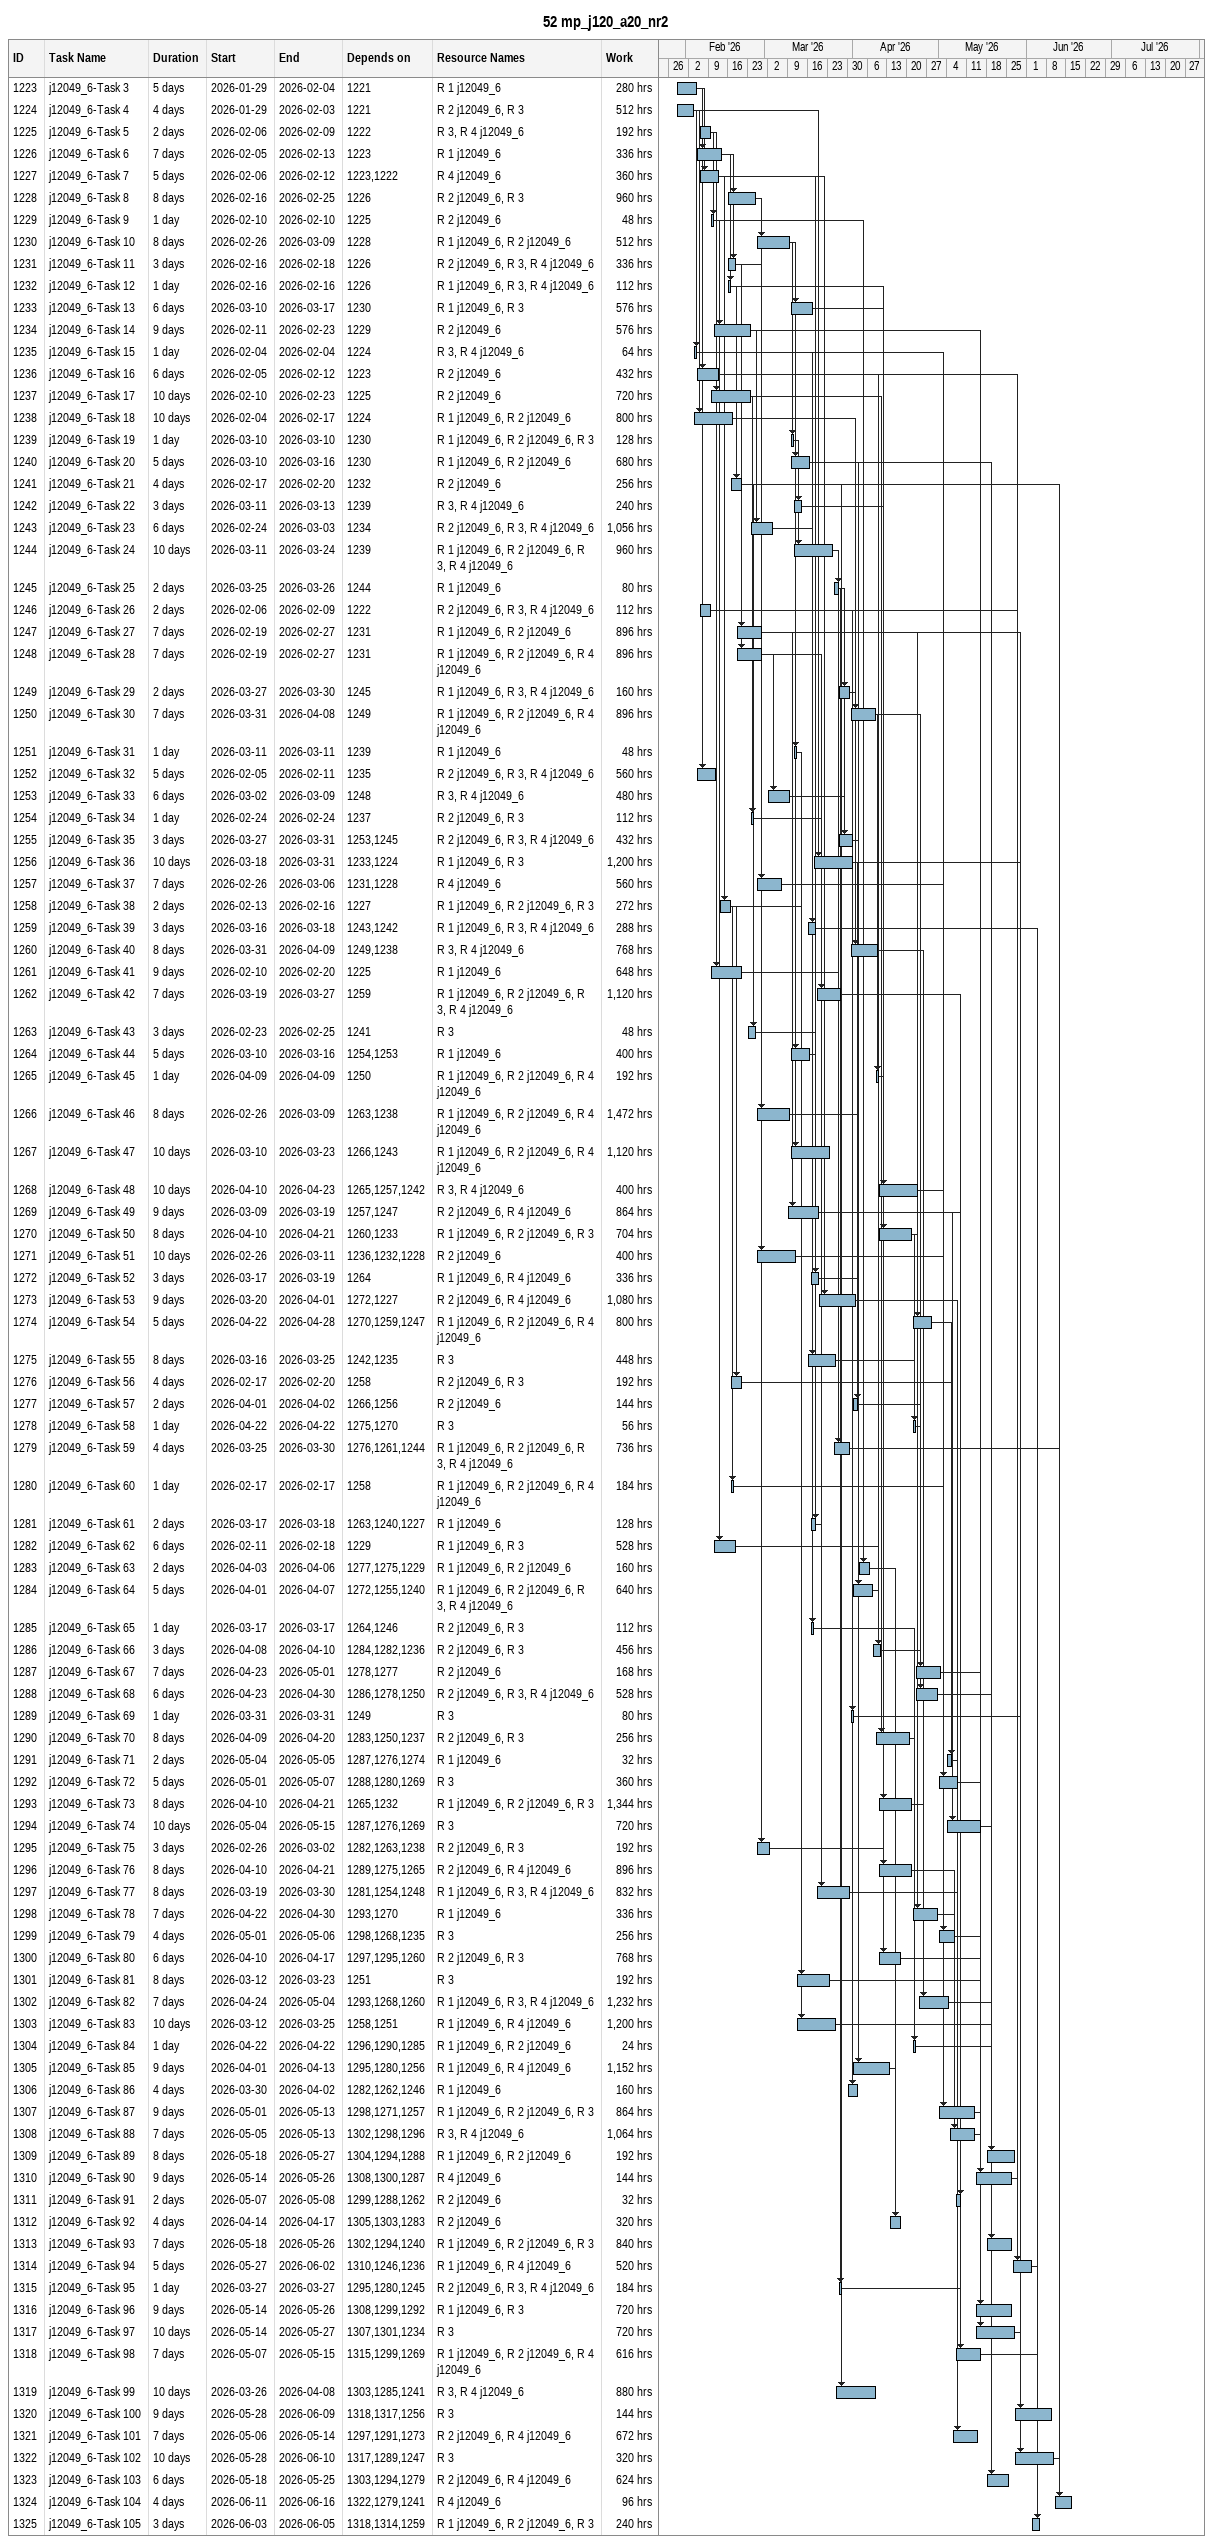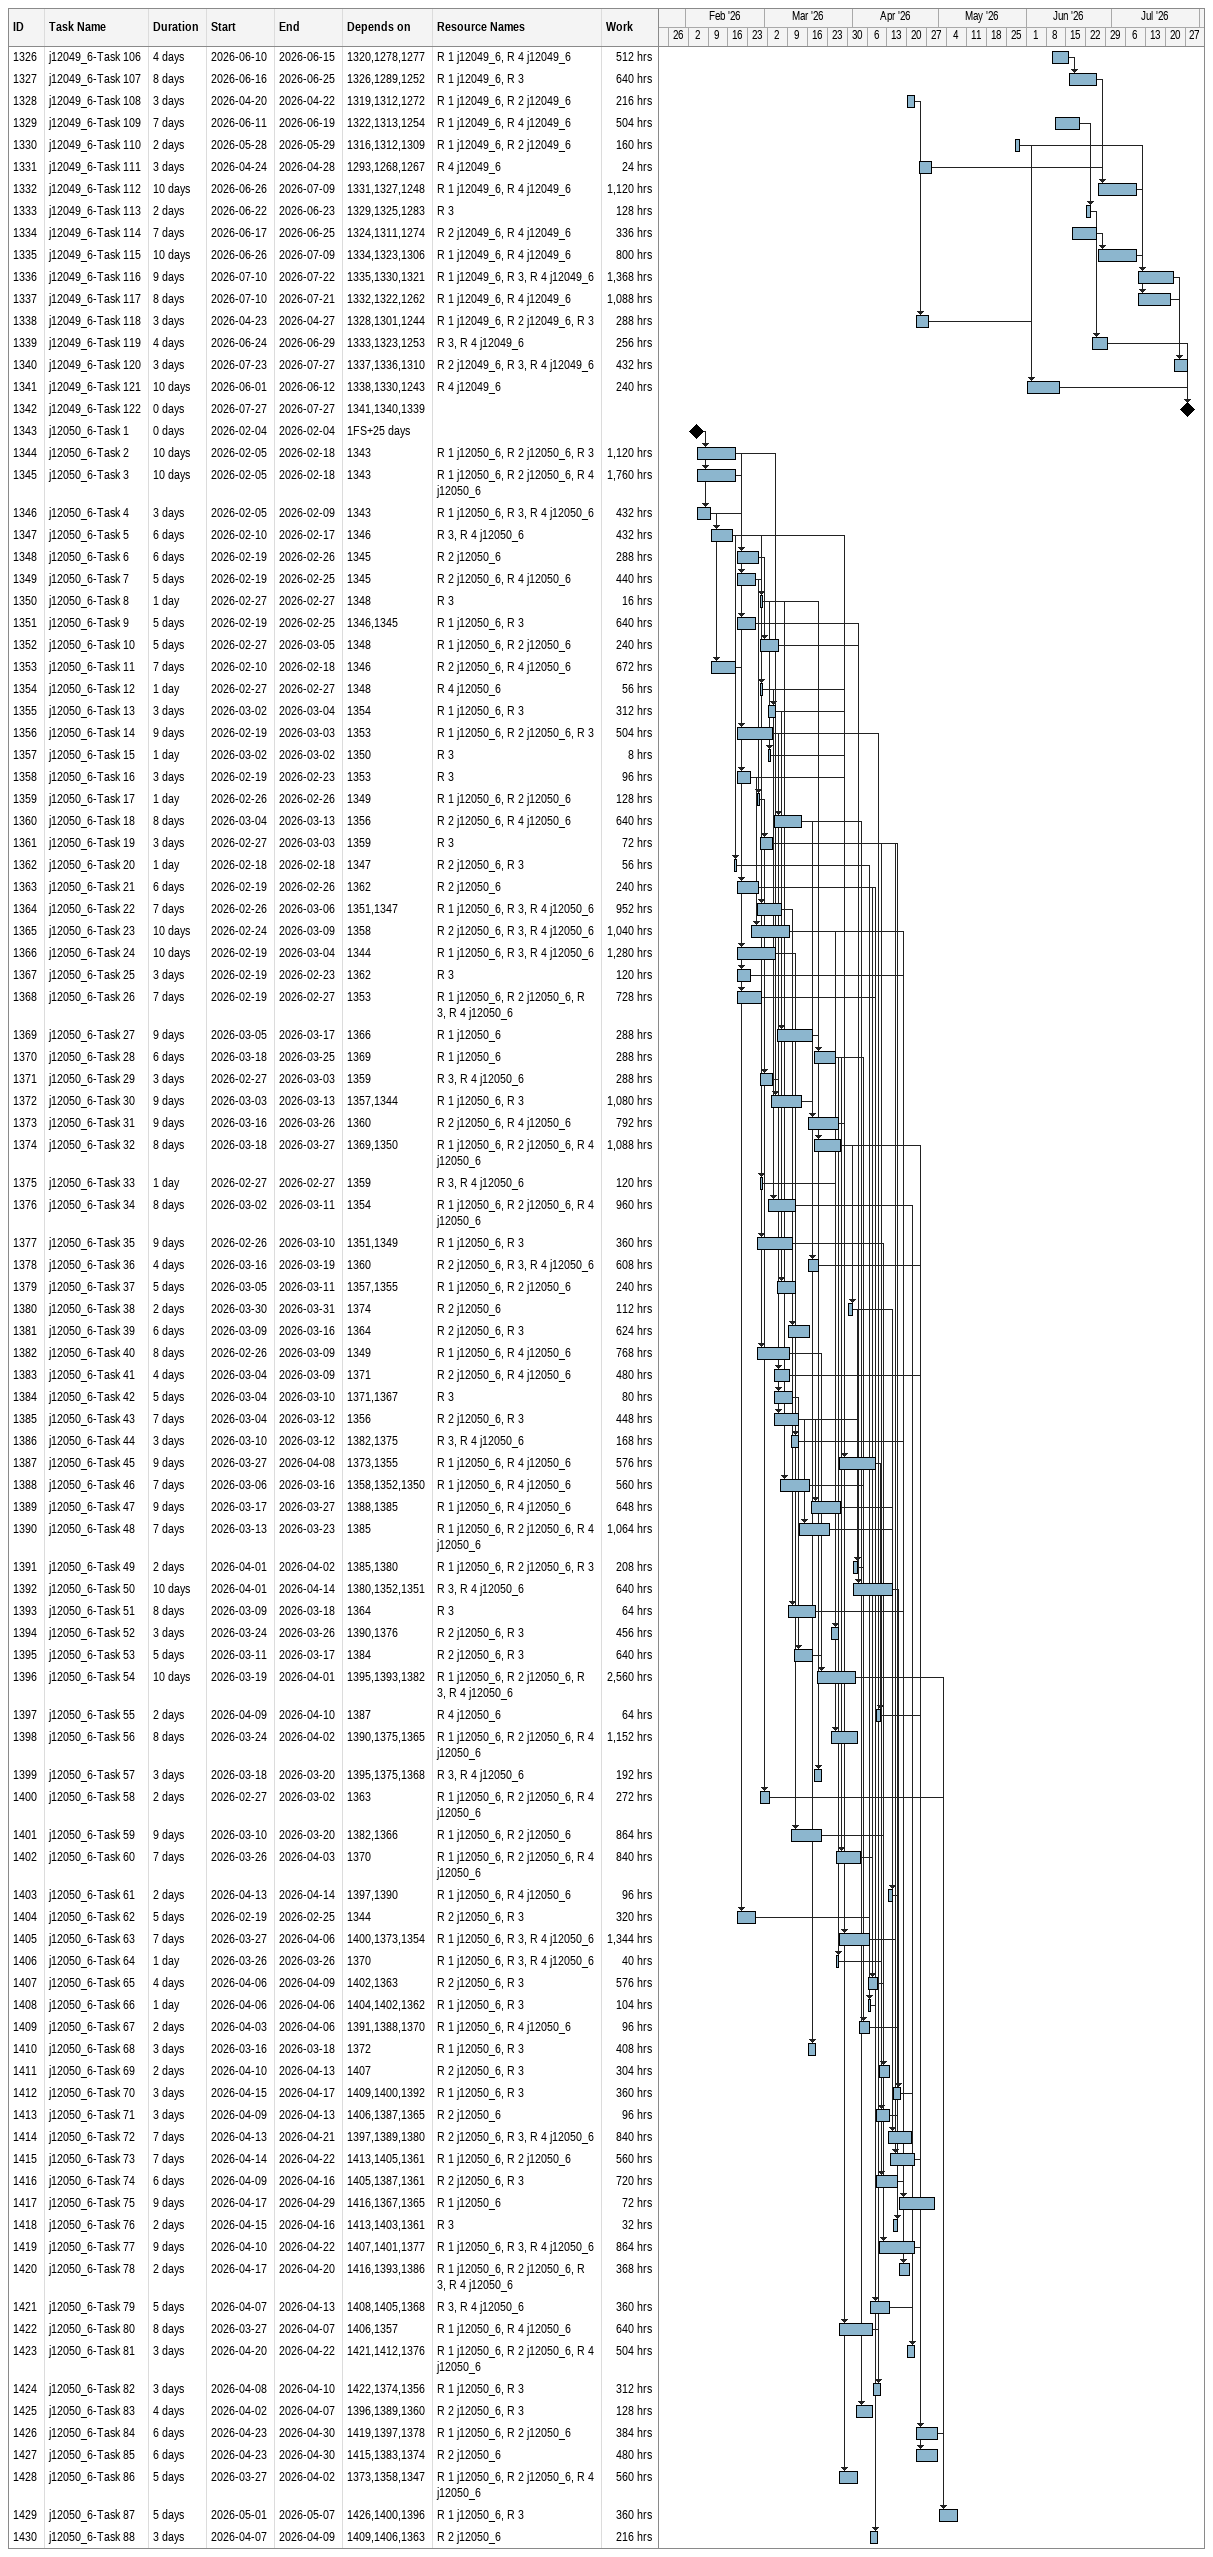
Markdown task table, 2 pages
52 mp_j120_a20_nr2

| ID | Task | Duration | Start | Finish | Predecessors | Resources | Work (h) |
|---|---|---|---|---|---|---|---|
| 1223 | j12049_6-Task 3 | 5d | 2026-01-29 | 2026-02-04 | 1221 | R 1 j12049_6 | 280 |
| 1224 | j12049_6-Task 4 | 4d | 2026-01-29 | 2026-02-03 | 1221 | R 2 j12049_6, R 3 | 512 |
| 1225 | j12049_6-Task 5 | 2d | 2026-02-06 | 2026-02-09 | 1222 | R 3, R 4 j12049_6 | 192 |
| 1226 | j12049_6-Task 6 | 7d | 2026-02-05 | 2026-02-13 | 1223 | R 1 j12049_6 | 336 |
| 1227 | j12049_6-Task 7 | 5d | 2026-02-06 | 2026-02-12 | 1223, 1222 | R 4 j12049_6 | 360 |
| 1228 | j12049_6-Task 8 | 8d | 2026-02-16 | 2026-02-25 | 1226 | R 2 j12049_6, R 3 | 960 |
| 1229 | j12049_6-Task 9 | 1d | 2026-02-10 | 2026-02-10 | 1225 | R 2 j12049_6 | 48 |
| 1230 | j12049_6-Task 10 | 8d | 2026-02-26 | 2026-03-09 | 1228 | R 1 j12049_6, R 2 j12049_6 | 512 |
| 1231 | j12049_6-Task 11 | 3d | 2026-02-16 | 2026-02-18 | 1226 | R 2 j12049_6, R 3, R 4 j12049_6 | 336 |
| 1232 | j12049_6-Task 12 | 1d | 2026-02-16 | 2026-02-16 | 1226 | R 1 j12049_6, R 3, R 4 j12049_6 | 112 |
| 1233 | j12049_6-Task 13 | 6d | 2026-03-10 | 2026-03-17 | 1230 | R 1 j12049_6, R 3 | 576 |
| 1234 | j12049_6-Task 14 | 9d | 2026-02-11 | 2026-02-23 | 1229 | R 2 j12049_6 | 576 |
| 1235 | j12049_6-Task 15 | 1d | 2026-02-04 | 2026-02-04 | 1224 | R 3, R 4 j12049_6 | 64 |
| 1236 | j12049_6-Task 16 | 6d | 2026-02-05 | 2026-02-12 | 1223 | R 2 j12049_6 | 432 |
| 1237 | j12049_6-Task 17 | 10d | 2026-02-10 | 2026-02-23 | 1225 | R 2 j12049_6 | 720 |
| 1238 | j12049_6-Task 18 | 10d | 2026-02-04 | 2026-02-17 | 1224 | R 1 j12049_6, R 2 j12049_6 | 800 |
| 1239 | j12049_6-Task 19 | 1d | 2026-03-10 | 2026-03-10 | 1230 | R 1 j12049_6, R 2 j12049_6, R 3 | 128 |
| 1240 | j12049_6-Task 20 | 5d | 2026-03-10 | 2026-03-16 | 1230 | R 1 j12049_6, R 2 j12049_6 | 680 |
| 1241 | j12049_6-Task 21 | 4d | 2026-02-17 | 2026-02-20 | 1232 | R 2 j12049_6 | 256 |
| 1242 | j12049_6-Task 22 | 3d | 2026-03-11 | 2026-03-13 | 1239 | R 3, R 4 j12049_6 | 240 |
| 1243 | j12049_6-Task 23 | 6d | 2026-02-24 | 2026-03-03 | 1234 | R 2 j12049_6, R 3, R 4 j12049_6 | 1056 |
| 1244 | j12049_6-Task 24 | 10d | 2026-03-11 | 2026-03-24 | 1239 | R 1 j12049_6, R 2 j12049_6, R 3, R 4 j12049_6 | 960 |
| 1245 | j12049_6-Task 25 | 2d | 2026-03-25 | 2026-03-26 | 1244 | R 1 j12049_6 | 80 |
| 1246 | j12049_6-Task 26 | 2d | 2026-02-06 | 2026-02-09 | 1222 | R 2 j12049_6, R 3, R 4 j12049_6 | 112 |
| 1247 | j12049_6-Task 27 | 7d | 2026-02-19 | 2026-02-27 | 1231 | R 1 j12049_6, R 2 j12049_6 | 896 |
| 1248 | j12049_6-Task 28 | 7d | 2026-02-19 | 2026-02-27 | 1231 | R 1 j12049_6, R 2 j12049_6, R 4 j12049_6 | 896 |
| 1249 | j12049_6-Task 29 | 2d | 2026-03-27 | 2026-03-30 | 1245 | R 1 j12049_6, R 3, R 4 j12049_6 | 160 |
| 1250 | j12049_6-Task 30 | 7d | 2026-03-31 | 2026-04-08 | 1249 | R 1 j12049_6, R 2 j12049_6, R 4 j12049_6 | 896 |
| 1251 | j12049_6-Task 31 | 1d | 2026-03-11 | 2026-03-11 | 1239 | R 1 j12049_6 | 48 |
| 1252 | j12049_6-Task 32 | 5d | 2026-02-05 | 2026-02-11 | 1235 | R 2 j12049_6, R 3, R 4 j12049_6 | 560 |
| 1253 | j12049_6-Task 33 | 6d | 2026-03-02 | 2026-03-09 | 1248 | R 3, R 4 j12049_6 | 480 |
| 1254 | j12049_6-Task 34 | 1d | 2026-02-24 | 2026-02-24 | 1237 | R 2 j12049_6, R 3 | 112 |
| 1255 | j12049_6-Task 35 | 3d | 2026-03-27 | 2026-03-31 | 1253, 1245 | R 2 j12049_6, R 3, R 4 j12049_6 | 432 |
| 1256 | j12049_6-Task 36 | 10d | 2026-03-18 | 2026-03-31 | 1233, 1224 | R 1 j12049_6, R 3 | 1200 |
| 1257 | j12049_6-Task 37 | 7d | 2026-02-26 | 2026-03-06 | 1231, 1228 | R 4 j12049_6 | 560 |
| 1258 | j12049_6-Task 38 | 2d | 2026-02-13 | 2026-02-16 | 1227 | R 1 j12049_6, R 2 j12049_6, R 3 | 272 |
| 1259 | j12049_6-Task 39 | 3d | 2026-03-16 | 2026-03-18 | 1243, 1242 | R 1 j12049_6, R 3, R 4 j12049_6 | 288 |
| 1260 | j12049_6-Task 40 | 8d | 2026-03-31 | 2026-04-09 | 1249, 1238 | R 3, R 4 j12049_6 | 768 |
| 1261 | j12049_6-Task 41 | 9d | 2026-02-10 | 2026-02-20 | 1225 | R 1 j12049_6 | 648 |
| 1262 | j12049_6-Task 42 | 7d | 2026-03-19 | 2026-03-27 | 1259 | R 1 j12049_6, R 2 j12049_6, R 3, R 4 j12049_6 | 1120 |
| 1263 | j12049_6-Task 43 | 3d | 2026-02-23 | 2026-02-25 | 1241 | R 3 | 48 |
| 1264 | j12049_6-Task 44 | 5d | 2026-03-10 | 2026-03-16 | 1254, 1253 | R 1 j12049_6 | 400 |
| 1265 | j12049_6-Task 45 | 1d | 2026-04-09 | 2026-04-09 | 1250 | R 1 j12049_6, R 2 j12049_6, R 4 j12049_6 | 192 |
| 1266 | j12049_6-Task 46 | 8d | 2026-02-26 | 2026-03-09 | 1263, 1238 | R 1 j12049_6, R 2 j12049_6, R 4 j12049_6 | 1472 |
| 1267 | j12049_6-Task 47 | 10d | 2026-03-10 | 2026-03-23 | 1266, 1243 | R 1 j12049_6, R 2 j12049_6, R 4 j12049_6 | 1120 |
| 1268 | j12049_6-Task 48 | 10d | 2026-04-10 | 2026-04-23 | 1265, 1257, 1242 | R 3, R 4 j12049_6 | 400 |
| 1269 | j12049_6-Task 49 | 9d | 2026-03-09 | 2026-03-19 | 1257, 1247 | R 2 j12049_6, R 4 j12049_6 | 864 |
| 1270 | j12049_6-Task 50 | 8d | 2026-04-10 | 2026-04-21 | 1260, 1233 | R 1 j12049_6, R 2 j12049_6, R 3 | 704 |
| 1271 | j12049_6-Task 51 | 10d | 2026-02-26 | 2026-03-11 | 1236, 1232, 1228 | R 2 j12049_6 | 400 |
| 1272 | j12049_6-Task 52 | 3d | 2026-03-17 | 2026-03-19 | 1264 | R 1 j12049_6, R 4 j12049_6 | 336 |
| 1273 | j12049_6-Task 53 | 9d | 2026-03-20 | 2026-04-01 | 1272, 1227 | R 2 j12049_6, R 4 j12049_6 | 1080 |
| 1274 | j12049_6-Task 54 | 5d | 2026-04-22 | 2026-04-28 | 1270, 1259, 1247 | R 1 j12049_6, R 2 j12049_6, R 4 j12049_6 | 800 |
| 1275 | j12049_6-Task 55 | 8d | 2026-03-16 | 2026-03-25 | 1242, 1235 | R 3 | 448 |
| 1276 | j12049_6-Task 56 | 4d | 2026-02-17 | 2026-02-20 | 1258 | R 2 j12049_6, R 3 | 192 |
| 1277 | j12049_6-Task 57 | 2d | 2026-04-01 | 2026-04-02 | 1266, 1256 | R 2 j12049_6 | 144 |
| 1278 | j12049_6-Task 58 | 1d | 2026-04-22 | 2026-04-22 | 1275, 1270 | R 3 | 56 |
| 1279 | j12049_6-Task 59 | 4d | 2026-03-25 | 2026-03-30 | 1276, 1261, 1244 | R 1 j12049_6, R 2 j12049_6, R 3, R 4 j12049_6 | 736 |
| 1280 | j12049_6-Task 60 | 1d | 2026-02-17 | 2026-02-17 | 1258 | R 1 j12049_6, R 2 j12049_6, R 4 j12049_6 | 184 |
| 1281 | j12049_6-Task 61 | 2d | 2026-03-17 | 2026-03-18 | 1263, 1240, 1227 | R 1 j12049_6 | 128 |
| 1282 | j12049_6-Task 62 | 6d | 2026-02-11 | 2026-02-18 | 1229 | R 1 j12049_6, R 3 | 528 |
| 1283 | j12049_6-Task 63 | 2d | 2026-04-03 | 2026-04-06 | 1277, 1275, 1229 | R 1 j12049_6, R 2 j12049_6 | 160 |
| 1284 | j12049_6-Task 64 | 5d | 2026-04-01 | 2026-04-07 | 1272, 1255, 1240 | R 1 j12049_6, R 2 j12049_6, R 3, R 4 j12049_6 | 640 |
| 1285 | j12049_6-Task 65 | 1d | 2026-03-17 | 2026-03-17 | 1264, 1246 | R 2 j12049_6, R 3 | 112 |
| 1286 | j12049_6-Task 66 | 3d | 2026-04-08 | 2026-04-10 | 1284, 1282, 1236 | R 2 j12049_6, R 3 | 456 |
| 1287 | j12049_6-Task 67 | 7d | 2026-04-23 | 2026-05-01 | 1278, 1277 | R 2 j12049_6 | 168 |
| 1288 | j12049_6-Task 68 | 6d | 2026-04-23 | 2026-04-30 | 1286, 1278, 1250 | R 2 j12049_6, R 3, R 4 j12049_6 | 528 |
| 1289 | j12049_6-Task 69 | 1d | 2026-03-31 | 2026-03-31 | 1249 | R 3 | 80 |
| 1290 | j12049_6-Task 70 | 8d | 2026-04-09 | 2026-04-20 | 1283, 1250, 1237 | R 2 j12049_6, R 3 | 256 |
| 1291 | j12049_6-Task 71 | 2d | 2026-05-04 | 2026-05-05 | 1287, 1276, 1274 | R 1 j12049_6 | 32 |
| 1292 | j12049_6-Task 72 | 5d | 2026-05-01 | 2026-05-07 | 1288, 1280, 1269 | R 3 | 360 |
| 1293 | j12049_6-Task 73 | 8d | 2026-04-10 | 2026-04-21 | 1265, 1232 | R 1 j12049_6, R 2 j12049_6, R 3 | 1344 |
| 1294 | j12049_6-Task 74 | 10d | 2026-05-04 | 2026-05-15 | 1287, 1276, 1269 | R 3 | 720 |
| 1295 | j12049_6-Task 75 | 3d | 2026-02-26 | 2026-03-02 | 1282, 1263, 1238 | R 2 j12049_6, R 3 | 192 |
| 1296 | j12049_6-Task 76 | 8d | 2026-04-10 | 2026-04-21 | 1289, 1275, 1265 | R 2 j12049_6, R 4 j12049_6 | 896 |
| 1297 | j12049_6-Task 77 | 8d | 2026-03-19 | 2026-03-30 | 1281, 1254, 1248 | R 1 j12049_6, R 3, R 4 j12049_6 | 832 |
| 1298 | j12049_6-Task 78 | 7d | 2026-04-22 | 2026-04-30 | 1293, 1270 | R 1 j12049_6 | 336 |
| 1299 | j12049_6-Task 79 | 4d | 2026-05-01 | 2026-05-06 | 1298, 1268, 1235 | R 3 | 256 |
| 1300 | j12049_6-Task 80 | 6d | 2026-04-10 | 2026-04-17 | 1297, 1295, 1260 | R 2 j12049_6, R 3 | 768 |
| 1301 | j12049_6-Task 81 | 8d | 2026-03-12 | 2026-03-23 | 1251 | R 3 | 192 |
| 1302 | j12049_6-Task 82 | 7d | 2026-04-24 | 2026-05-04 | 1293, 1268, 1260 | R 1 j12049_6, R 3, R 4 j12049_6 | 1232 |
| 1303 | j12049_6-Task 83 | 10d | 2026-03-12 | 2026-03-25 | 1258, 1251 | R 1 j12049_6, R 4 j12049_6 | 1200 |
| 1304 | j12049_6-Task 84 | 1d | 2026-04-22 | 2026-04-22 | 1296, 1290, 1285 | R 1 j12049_6, R 2 j12049_6 | 24 |
| 1305 | j12049_6-Task 85 | 9d | 2026-04-01 | 2026-04-13 | 1295, 1280, 1256 | R 1 j12049_6, R 4 j12049_6 | 1152 |
| 1306 | j12049_6-Task 86 | 4d | 2026-03-30 | 2026-04-02 | 1282, 1262, 1246 | R 1 j12049_6 | 160 |
| 1307 | j12049_6-Task 87 | 9d | 2026-05-01 | 2026-05-13 | 1298, 1271, 1257 | R 1 j12049_6, R 2 j12049_6, R 3 | 864 |
| 1308 | j12049_6-Task 88 | 7d | 2026-05-05 | 2026-05-13 | 1302, 1298, 1296 | R 3, R 4 j12049_6 | 1064 |
| 1309 | j12049_6-Task 89 | 8d | 2026-05-18 | 2026-05-27 | 1304, 1294, 1288 | R 1 j12049_6, R 2 j12049_6 | 192 |
| 1310 | j12049_6-Task 90 | 9d | 2026-05-14 | 2026-05-26 | 1308, 1300, 1287 | R 4 j12049_6 | 144 |
| 1311 | j12049_6-Task 91 | 2d | 2026-05-07 | 2026-05-08 | 1299, 1288, 1262 | R 2 j12049_6 | 32 |
| 1312 | j12049_6-Task 92 | 4d | 2026-04-14 | 2026-04-17 | 1305, 1303, 1283 | R 2 j12049_6 | 320 |
| 1313 | j12049_6-Task 93 | 7d | 2026-05-18 | 2026-05-26 | 1302, 1294, 1240 | R 1 j12049_6, R 2 j12049_6, R 3 | 840 |
| 1314 | j12049_6-Task 94 | 5d | 2026-05-27 | 2026-06-02 | 1310, 1246, 1236 | R 1 j12049_6, R 4 j12049_6 | 520 |
| 1315 | j12049_6-Task 95 | 1d | 2026-03-27 | 2026-03-27 | 1295, 1280, 1245 | R 2 j12049_6, R 3, R 4 j12049_6 | 184 |
| 1316 | j12049_6-Task 96 | 9d | 2026-05-14 | 2026-05-26 | 1308, 1299, 1292 | R 1 j12049_6, R 3 | 720 |
| 1317 | j12049_6-Task 97 | 10d | 2026-05-14 | 2026-05-27 | 1307, 1301, 1234 | R 3 | 720 |
| 1318 | j12049_6-Task 98 | 7d | 2026-05-07 | 2026-05-15 | 1315, 1299, 1269 | R 1 j12049_6, R 2 j12049_6, R 4 j12049_6 | 616 |
| 1319 | j12049_6-Task 99 | 10d | 2026-03-26 | 2026-04-08 | 1303, 1285, 1241 | R 3, R 4 j12049_6 | 880 |
| 1320 | j12049_6-Task 100 | 9d | 2026-05-28 | 2026-06-09 | 1318, 1317, 1256 | R 3 | 144 |
| 1321 | j12049_6-Task 101 | 7d | 2026-05-06 | 2026-05-14 | 1297, 1291, 1273 | R 2 j12049_6, R 4 j12049_6 | 672 |
| 1322 | j12049_6-Task 102 | 10d | 2026-05-28 | 2026-06-10 | 1317, 1289, 1247 | R 3 | 320 |
| 1323 | j12049_6-Task 103 | 6d | 2026-05-18 | 2026-05-25 | 1303, 1294, 1279 | R 2 j12049_6, R 4 j12049_6 | 624 |
| 1324 | j12049_6-Task 104 | 4d | 2026-06-11 | 2026-06-16 | 1322, 1279, 1241 | R 4 j12049_6 | 96 |
| 1325 | j12049_6-Task 105 | 3d | 2026-06-03 | 2026-06-05 | 1318, 1314, 1259 | R 1 j12049_6, R 2 j12049_6, R 3 | 240 |
| 1326 | j12049_6-Task 106 | 4d | 2026-06-10 | 2026-06-15 | 1320, 1278, 1277 | R 1 j12049_6, R 4 j12049_6 | 512 |
| 1327 | j12049_6-Task 107 | 8d | 2026-06-16 | 2026-06-25 | 1326, 1289, 1252 | R 1 j12049_6, R 3 | 640 |
| 1328 | j12049_6-Task 108 | 3d | 2026-04-20 | 2026-04-22 | 1319, 1312, 1272 | R 1 j12049_6, R 2 j12049_6 | 216 |
| 1329 | j12049_6-Task 109 | 7d | 2026-06-11 | 2026-06-19 | 1322, 1313, 1254 | R 1 j12049_6, R 4 j12049_6 | 504 |
| 1330 | j12049_6-Task 110 | 2d | 2026-05-28 | 2026-05-29 | 1316, 1312, 1309 | R 1 j12049_6, R 2 j12049_6 | 160 |
| 1331 | j12049_6-Task 111 | 3d | 2026-04-24 | 2026-04-28 | 1293, 1268, 1267 | R 4 j12049_6 | 24 |
| 1332 | j12049_6-Task 112 | 10d | 2026-06-26 | 2026-07-09 | 1331, 1327, 1248 | R 1 j12049_6, R 4 j12049_6 | 1120 |
| 1333 | j12049_6-Task 113 | 2d | 2026-06-22 | 2026-06-23 | 1329, 1325, 1283 | R 3 | 128 |
| 1334 | j12049_6-Task 114 | 7d | 2026-06-17 | 2026-06-25 | 1324, 1311, 1274 | R 2 j12049_6, R 4 j12049_6 | 336 |
| 1335 | j12049_6-Task 115 | 10d | 2026-06-26 | 2026-07-09 | 1334, 1323, 1306 | R 1 j12049_6, R 4 j12049_6 | 800 |
| 1336 | j12049_6-Task 116 | 9d | 2026-07-10 | 2026-07-22 | 1335, 1330, 1321 | R 1 j12049_6, R 3, R 4 j12049_6 | 1368 |
| 1337 | j12049_6-Task 117 | 8d | 2026-07-10 | 2026-07-21 | 1332, 1322, 1262 | R 1 j12049_6, R 4 j12049_6 | 1088 |
| 1338 | j12049_6-Task 118 | 3d | 2026-04-23 | 2026-04-27 | 1328, 1301, 1244 | R 1 j12049_6, R 2 j12049_6, R 3 | 288 |
| 1339 | j12049_6-Task 119 | 4d | 2026-06-24 | 2026-06-29 | 1333, 1323, 1253 | R 3, R 4 j12049_6 | 256 |
| 1340 | j12049_6-Task 120 | 3d | 2026-07-23 | 2026-07-27 | 1337, 1336, 1310 | R 2 j12049_6, R 3, R 4 j12049_6 | 432 |
| 1341 | j12049_6-Task 121 | 10d | 2026-06-01 | 2026-06-12 | 1338, 1330, 1243 | R 4 j12049_6 | 240 |
| 1342 | j12049_6-Task 122 | 0d | 2026-07-27 | 2026-07-27 | 1341, 1340, 1339 |  |  |
| 1343 | j12050_6-Task 1 | 0d | 2026-02-04 | 2026-02-04 | 1FS+25d |  |  |
| 1344 | j12050_6-Task 2 | 10d | 2026-02-05 | 2026-02-18 | 1343 | R 1 j12050_6, R 2 j12050_6, R 3 | 1120 |
| 1345 | j12050_6-Task 3 | 10d | 2026-02-05 | 2026-02-18 | 1343 | R 1 j12050_6, R 2 j12050_6, R 4 j12050_6 | 1760 |
| 1346 | j12050_6-Task 4 | 3d | 2026-02-05 | 2026-02-09 | 1343 | R 1 j12050_6, R 3, R 4 j12050_6 | 432 |
| 1347 | j12050_6-Task 5 | 6d | 2026-02-10 | 2026-02-17 | 1346 | R 3, R 4 j12050_6 | 432 |
| 1348 | j12050_6-Task 6 | 6d | 2026-02-19 | 2026-02-26 | 1345 | R 2 j12050_6 | 288 |
| 1349 | j12050_6-Task 7 | 5d | 2026-02-19 | 2026-02-25 | 1345 | R 2 j12050_6, R 4 j12050_6 | 440 |
| 1350 | j12050_6-Task 8 | 1d | 2026-02-27 | 2026-02-27 | 1348 | R 3 | 16 |
| 1351 | j12050_6-Task 9 | 5d | 2026-02-19 | 2026-02-25 | 1346, 1345 | R 1 j12050_6, R 3 | 640 |
| 1352 | j12050_6-Task 10 | 5d | 2026-02-27 | 2026-03-05 | 1348 | R 1 j12050_6, R 2 j12050_6 | 240 |
| 1353 | j12050_6-Task 11 | 7d | 2026-02-10 | 2026-02-18 | 1346 | R 2 j12050_6, R 4 j12050_6 | 672 |
| 1354 | j12050_6-Task 12 | 1d | 2026-02-27 | 2026-02-27 | 1348 | R 4 j12050_6 | 56 |
| 1355 | j12050_6-Task 13 | 3d | 2026-03-02 | 2026-03-04 | 1354 | R 1 j12050_6, R 3 | 312 |
| 1356 | j12050_6-Task 14 | 9d | 2026-02-19 | 2026-03-03 | 1353 | R 1 j12050_6, R 2 j12050_6, R 3 | 504 |
| 1357 | j12050_6-Task 15 | 1d | 2026-03-02 | 2026-03-02 | 1350 | R 3 | 8 |
| 1358 | j12050_6-Task 16 | 3d | 2026-02-19 | 2026-02-23 | 1353 | R 3 | 96 |
| 1359 | j12050_6-Task 17 | 1d | 2026-02-26 | 2026-02-26 | 1349 | R 1 j12050_6, R 2 j12050_6 | 128 |
| 1360 | j12050_6-Task 18 | 8d | 2026-03-04 | 2026-03-13 | 1356 | R 2 j12050_6, R 4 j12050_6 | 640 |
| 1361 | j12050_6-Task 19 | 3d | 2026-02-27 | 2026-03-03 | 1359 | R 3 | 72 |
| 1362 | j12050_6-Task 20 | 1d | 2026-02-18 | 2026-02-18 | 1347 | R 2 j12050_6, R 3 | 56 |
| 1363 | j12050_6-Task 21 | 6d | 2026-02-19 | 2026-02-26 | 1362 | R 2 j12050_6 | 240 |
| 1364 | j12050_6-Task 22 | 7d | 2026-02-26 | 2026-03-06 | 1351, 1347 | R 1 j12050_6, R 3, R 4 j12050_6 | 952 |
| 1365 | j12050_6-Task 23 | 10d | 2026-02-24 | 2026-03-09 | 1358 | R 2 j12050_6, R 3, R 4 j12050_6 | 1040 |
| 1366 | j12050_6-Task 24 | 10d | 2026-02-19 | 2026-03-04 | 1344 | R 1 j12050_6, R 3, R 4 j12050_6 | 1280 |
| 1367 | j12050_6-Task 25 | 3d | 2026-02-19 | 2026-02-23 | 1362 | R 3 | 120 |
| 1368 | j12050_6-Task 26 | 7d | 2026-02-19 | 2026-02-27 | 1353 | R 1 j12050_6, R 2 j12050_6, R 3, R 4 j12050_6 | 728 |
| 1369 | j12050_6-Task 27 | 9d | 2026-03-05 | 2026-03-17 | 1366 | R 1 j12050_6 | 288 |
| 1370 | j12050_6-Task 28 | 6d | 2026-03-18 | 2026-03-25 | 1369 | R 1 j12050_6 | 288 |
| 1371 | j12050_6-Task 29 | 3d | 2026-02-27 | 2026-03-03 | 1359 | R 3, R 4 j12050_6 | 288 |
| 1372 | j12050_6-Task 30 | 9d | 2026-03-03 | 2026-03-13 | 1357, 1344 | R 1 j12050_6, R 3 | 1080 |
| 1373 | j12050_6-Task 31 | 9d | 2026-03-16 | 2026-03-26 | 1360 | R 2 j12050_6, R 4 j12050_6 | 792 |
| 1374 | j12050_6-Task 32 | 8d | 2026-03-18 | 2026-03-27 | 1369, 1350 | R 1 j12050_6, R 2 j12050_6, R 4 j12050_6 | 1088 |
| 1375 | j12050_6-Task 33 | 1d | 2026-02-27 | 2026-02-27 | 1359 | R 3, R 4 j12050_6 | 120 |
| 1376 | j12050_6-Task 34 | 8d | 2026-03-02 | 2026-03-11 | 1354 | R 1 j12050_6, R 2 j12050_6, R 4 j12050_6 | 960 |
| 1377 | j12050_6-Task 35 | 9d | 2026-02-26 | 2026-03-10 | 1351, 1349 | R 1 j12050_6, R 3 | 360 |
| 1378 | j12050_6-Task 36 | 4d | 2026-03-16 | 2026-03-19 | 1360 | R 2 j12050_6, R 3, R 4 j12050_6 | 608 |
| 1379 | j12050_6-Task 37 | 5d | 2026-03-05 | 2026-03-11 | 1357, 1355 | R 1 j12050_6, R 2 j12050_6 | 240 |
| 1380 | j12050_6-Task 38 | 2d | 2026-03-30 | 2026-03-31 | 1374 | R 2 j12050_6 | 112 |
| 1381 | j12050_6-Task 39 | 6d | 2026-03-09 | 2026-03-16 | 1364 | R 2 j12050_6, R 3 | 624 |
| 1382 | j12050_6-Task 40 | 8d | 2026-02-26 | 2026-03-09 | 1349 | R 1 j12050_6, R 4 j12050_6 | 768 |
| 1383 | j12050_6-Task 41 | 4d | 2026-03-04 | 2026-03-09 | 1371 | R 2 j12050_6, R 4 j12050_6 | 480 |
| 1384 | j12050_6-Task 42 | 5d | 2026-03-04 | 2026-03-10 | 1371, 1367 | R 3 | 80 |
| 1385 | j12050_6-Task 43 | 7d | 2026-03-04 | 2026-03-12 | 1356 | R 2 j12050_6, R 3 | 448 |
| 1386 | j12050_6-Task 44 | 3d | 2026-03-10 | 2026-03-12 | 1382, 1375 | R 3, R 4 j12050_6 | 168 |
| 1387 | j12050_6-Task 45 | 9d | 2026-03-27 | 2026-04-08 | 1373, 1355 | R 1 j12050_6, R 4 j12050_6 | 576 |
| 1388 | j12050_6-Task 46 | 7d | 2026-03-06 | 2026-03-16 | 1358, 1352, 1350 | R 1 j12050_6, R 4 j12050_6 | 560 |
| 1389 | j12050_6-Task 47 | 9d | 2026-03-17 | 2026-03-27 | 1388, 1385 | R 1 j12050_6, R 4 j12050_6 | 648 |
| 1390 | j12050_6-Task 48 | 7d | 2026-03-13 | 2026-03-23 | 1385 | R 1 j12050_6, R 2 j12050_6, R 4 j12050_6 | 1064 |
| 1391 | j12050_6-Task 49 | 2d | 2026-04-01 | 2026-04-02 | 1385, 1380 | R 1 j12050_6, R 2 j12050_6, R 3 | 208 |
| 1392 | j12050_6-Task 50 | 10d | 2026-04-01 | 2026-04-14 | 1380, 1352, 1351 | R 3, R 4 j12050_6 | 640 |
| 1393 | j12050_6-Task 51 | 8d | 2026-03-09 | 2026-03-18 | 1364 | R 3 | 64 |
| 1394 | j12050_6-Task 52 | 3d | 2026-03-24 | 2026-03-26 | 1390, 1376 | R 2 j12050_6, R 3 | 456 |
| 1395 | j12050_6-Task 53 | 5d | 2026-03-11 | 2026-03-17 | 1384 | R 2 j12050_6, R 3 | 640 |
| 1396 | j12050_6-Task 54 | 10d | 2026-03-19 | 2026-04-01 | 1395, 1393, 1382 | R 1 j12050_6, R 2 j12050_6, R 3, R 4 j12050_6 | 2560 |
| 1397 | j12050_6-Task 55 | 2d | 2026-04-09 | 2026-04-10 | 1387 | R 4 j12050_6 | 64 |
| 1398 | j12050_6-Task 56 | 8d | 2026-03-24 | 2026-04-02 | 1390, 1375, 1365 | R 1 j12050_6, R 2 j12050_6, R 4 j12050_6 | 1152 |
| 1399 | j12050_6-Task 57 | 3d | 2026-03-18 | 2026-03-20 | 1395, 1375, 1368 | R 3, R 4 j12050_6 | 192 |
| 1400 | j12050_6-Task 58 | 2d | 2026-02-27 | 2026-03-02 | 1363 | R 1 j12050_6, R 2 j12050_6, R 4 j12050_6 | 272 |
| 1401 | j12050_6-Task 59 | 9d | 2026-03-10 | 2026-03-20 | 1382, 1366 | R 1 j12050_6, R 2 j12050_6 | 864 |
| 1402 | j12050_6-Task 60 | 7d | 2026-03-26 | 2026-04-03 | 1370 | R 1 j12050_6, R 2 j12050_6, R 4 j12050_6 | 840 |
| 1403 | j12050_6-Task 61 | 2d | 2026-04-13 | 2026-04-14 | 1397, 1390 | R 1 j12050_6, R 4 j12050_6 | 96 |
| 1404 | j12050_6-Task 62 | 5d | 2026-02-19 | 2026-02-25 | 1344 | R 2 j12050_6, R 3 | 320 |
| 1405 | j12050_6-Task 63 | 7d | 2026-03-27 | 2026-04-06 | 1400, 1373, 1354 | R 1 j12050_6, R 3, R 4 j12050_6 | 1344 |
| 1406 | j12050_6-Task 64 | 1d | 2026-03-26 | 2026-03-26 | 1370 | R 1 j12050_6, R 3, R 4 j12050_6 | 40 |
| 1407 | j12050_6-Task 65 | 4d | 2026-04-06 | 2026-04-09 | 1402, 1363 | R 2 j12050_6, R 3 | 576 |
| 1408 | j12050_6-Task 66 | 1d | 2026-04-06 | 2026-04-06 | 1404, 1402, 1362 | R 1 j12050_6, R 3 | 104 |
| 1409 | j12050_6-Task 67 | 2d | 2026-04-03 | 2026-04-06 | 1391, 1388, 1370 | R 1 j12050_6, R 4 j12050_6 | 96 |
| 1410 | j12050_6-Task 68 | 3d | 2026-03-16 | 2026-03-18 | 1372 | R 1 j12050_6, R 3 | 408 |
| 1411 | j12050_6-Task 69 | 2d | 2026-04-10 | 2026-04-13 | 1407 | R 2 j12050_6, R 3 | 304 |
| 1412 | j12050_6-Task 70 | 3d | 2026-04-15 | 2026-04-17 | 1409, 1400, 1392 | R 1 j12050_6, R 3 | 360 |
| 1413 | j12050_6-Task 71 | 3d | 2026-04-09 | 2026-04-13 | 1406, 1387, 1365 | R 2 j12050_6 | 96 |
| 1414 | j12050_6-Task 72 | 7d | 2026-04-13 | 2026-04-21 | 1397, 1389, 1380 | R 2 j12050_6, R 3, R 4 j12050_6 | 840 |
| 1415 | j12050_6-Task 73 | 7d | 2026-04-14 | 2026-04-22 | 1413, 1405, 1361 | R 1 j12050_6, R 2 j12050_6 | 560 |
| 1416 | j12050_6-Task 74 | 6d | 2026-04-09 | 2026-04-16 | 1405, 1387, 1361 | R 2 j12050_6, R 3 | 720 |
| 1417 | j12050_6-Task 75 | 9d | 2026-04-17 | 2026-04-29 | 1416, 1367, 1365 | R 1 j12050_6 | 72 |
| 1418 | j12050_6-Task 76 | 2d | 2026-04-15 | 2026-04-16 | 1413, 1403, 1361 | R 3 | 32 |
| 1419 | j12050_6-Task 77 | 9d | 2026-04-10 | 2026-04-22 | 1407, 1401, 1377 | R 1 j12050_6, R 3, R 4 j12050_6 | 864 |
| 1420 | j12050_6-Task 78 | 2d | 2026-04-17 | 2026-04-20 | 1416, 1393, 1386 | R 1 j12050_6, R 2 j12050_6, R 3, R 4 j12050_6 | 368 |
| 1421 | j12050_6-Task 79 | 5d | 2026-04-07 | 2026-04-13 | 1408, 1405, 1368 | R 3, R 4 j12050_6 | 360 |
| 1422 | j12050_6-Task 80 | 8d | 2026-03-27 | 2026-04-07 | 1406, 1357 | R 1 j12050_6, R 4 j12050_6 | 640 |
| 1423 | j12050_6-Task 81 | 3d | 2026-04-20 | 2026-04-22 | 1421, 1412, 1376 | R 1 j12050_6, R 2 j12050_6, R 4 j12050_6 | 504 |
| 1424 | j12050_6-Task 82 | 3d | 2026-04-08 | 2026-04-10 | 1422, 1374, 1356 | R 1 j12050_6, R 3 | 312 |
| 1425 | j12050_6-Task 83 | 4d | 2026-04-02 | 2026-04-07 | 1396, 1389, 1360 | R 2 j12050_6, R 3 | 128 |
| 1426 | j12050_6-Task 84 | 6d | 2026-04-23 | 2026-04-30 | 1419, 1397, 1378 | R 1 j12050_6, R 2 j12050_6 | 384 |
| 1427 | j12050_6-Task 85 | 6d | 2026-04-23 | 2026-04-30 | 1415, 1383, 1374 | R 2 j12050_6 | 480 |
| 1428 | j12050_6-Task 86 | 5d | 2026-03-27 | 2026-04-02 | 1373, 1358, 1347 | R 1 j12050_6, R 2 j12050_6, R 4 j12050_6 | 560 |
| 1429 | j12050_6-Task 87 | 5d | 2026-05-01 | 2026-05-07 | 1426, 1400, 1396 | R 1 j12050_6, R 3 | 360 |
| 1430 | j12050_6-Task 88 | 3d | 2026-04-07 | 2026-04-09 | 1409, 1406, 1363 | R 2 j12050_6 | 216 |
